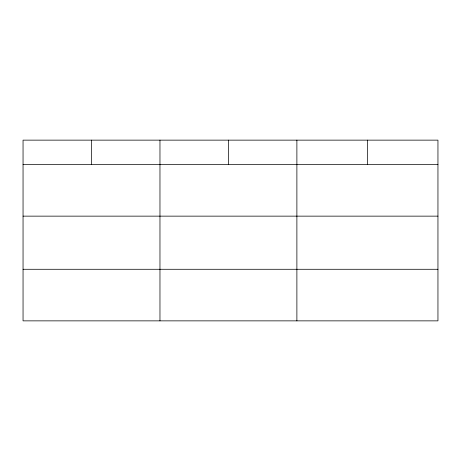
<?xml version="1.0" encoding="UTF-8"?>
<svg xmlns="http://www.w3.org/2000/svg" width="461" height="461" viewBox="0 0 461 461"><rect width="100%" height="100%" fill="white"/><g stroke="black" fill="none" stroke-linecap="round" stroke-linejoin="round"><path stroke-width="0.69" d="M437.95 216.14L437.95 140.138L23.05 140.138L23.05 320.862L437.95 320.862L437.95 216.14L23.05 216.14M23.05 164.565L437.95 164.565M23.05 269.282L437.95 269.282M367.417 140.138L367.417 164.565M296.884 140.138L296.884 320.862M228.425 140.138L228.425 164.565M159.967 140.138L159.967 320.862M91.509 140.138L91.509 164.565"/></g></svg>
